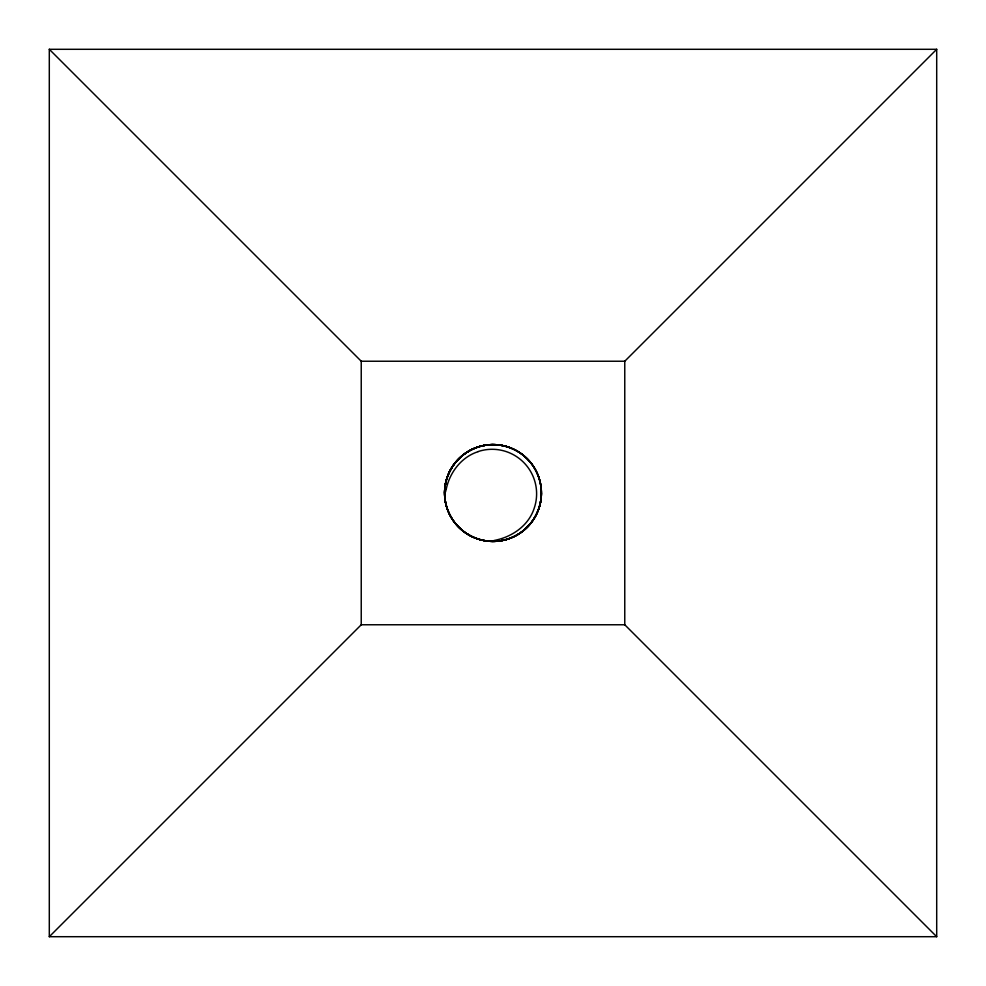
<?xml version="1.0" encoding="UTF-8"?>
<svg xmlns="http://www.w3.org/2000/svg" width="986" height="986" viewBox="0 0 986 986"><rect width="100%" height="100%" fill="white"/><g stroke="black" fill="none" stroke-linecap="round" stroke-linejoin="round"><path stroke-width="1.48" d="M492.877 444.994L493.099 444.637A48.4 48.388 88.9 0 0 444.624 492.864A48.4 48.388 88.9 0 0 492.84 541.4L493.123 541.006M446.264 489.056C449.739 472.356 461.448 457.023 478.013 451.711M446.128 489.549L445.906 490.35A9.392 9.392 0 0 1 445.006 492.914L444.637 492.988A48.413 48.388 0.6 0 1 455.865 461.904M447.558 476.46L448.038 475.203A48.413 48.388 22.1 0 1 509.503 447.484L511.007 448.112A48.413 48.388 -67.6 0 1 541.351 493A48.413 48.388 0.6 0 1 538.442 509.54L537.962 510.797A48.413 48.388 22.1 0 1 476.46 538.442L475.203 537.962M455.951 461.916L461.658 456.161A48.4 48.388 50.1 0 1 509.54 447.558M49.3 936.7L361.233 624.767L361.233 361.233L49.3 49.3L49.3 936.7L936.7 936.7L936.7 49.3L49.3 49.3M936.7 936.7L624.767 624.767L624.767 361.233L936.7 49.3M541.104 493.123L541.363 492.47M361.233 361.233L624.767 361.233M361.233 624.767L624.767 624.767M541.4 493.197A48.4 48.388 -1.2 0 1 468.633 534.806A48.4 48.388 -1.2 0 1 468.966 450.996A48.4 48.388 -1.2 0 1 541.4 493.197A48.4 48.388 88.9 0 1 492.84 541.4M474.932 537.949A48.413 48.388 -67.6 0 1 447.558 476.312M493.099 540.932A9.996 9.996 0 0 1 495.514 540.192C512.584 536.643 528.767 525.291 534.227 508.16A44.493 44.493 0 0 0 477.988 451.6M540.796 493.518A9.392 9.392 0 0 1 540.994 493.062M468.818 534.88A48.363 48.363 0 0 0 541.363 493A48.363 48.363 0 0 0 468.818 451.12A48.363 48.363 0 0 0 468.818 534.88M467.894 534.363A48.4 48.388 1.2 0 0 541.388 494.06A48.4 48.388 1.2 0 0 469.718 450.577A48.4 48.388 1.2 0 0 467.894 534.363"/></g></svg>
